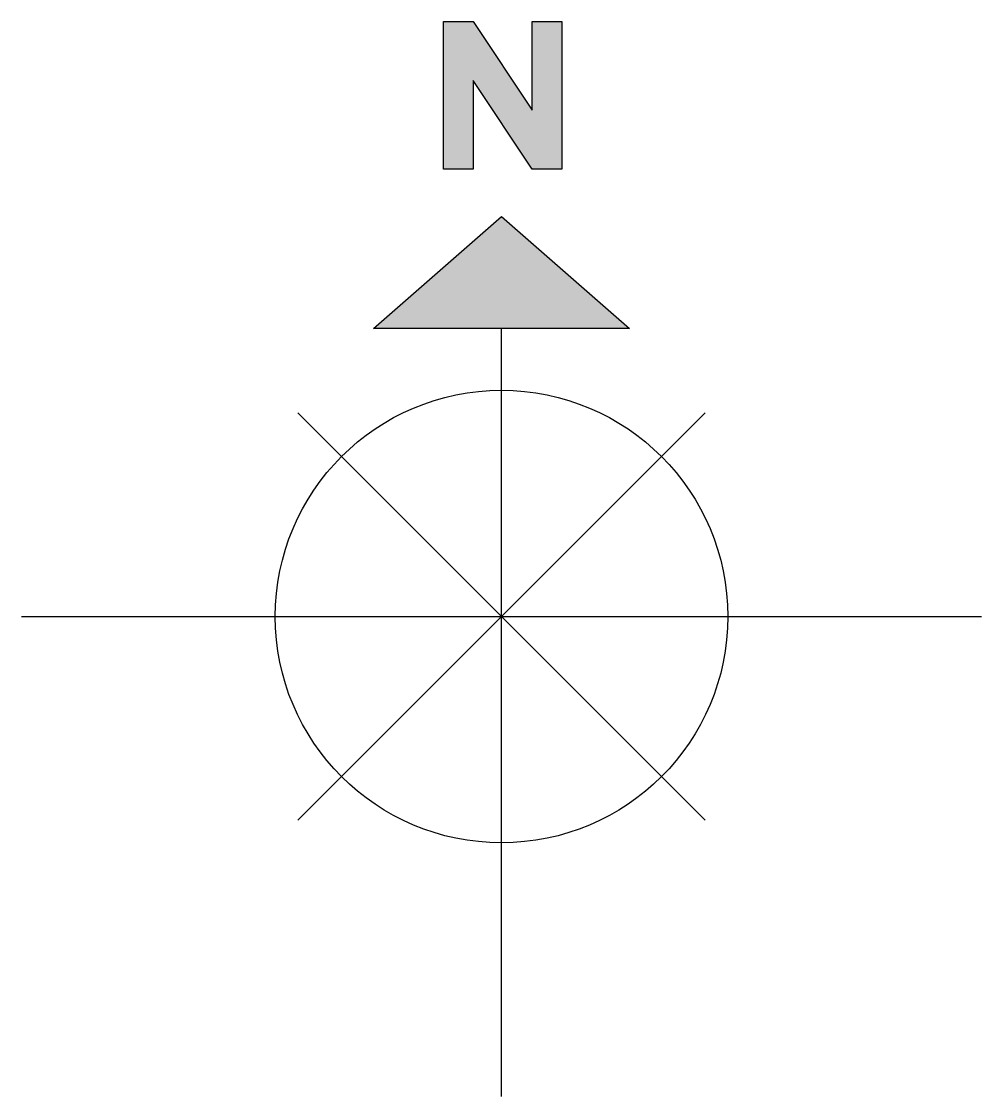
# Model space of a CAD drawing. Header units: millimetres. Extents: x 1167.67 to 1169.31, y -1305.07 to -1303.24.
import ezdxf

# ---------------------------------------------------------------- set-up
doc = ezdxf.new("R2010")
doc.units = ezdxf.units.MM
doc.header["$LTSCALE"] = 10
doc.layers.add('Símbolos_Gráficos', color=1, linetype='Continuous')

msp = doc.modelspace()

# ---------------------------------------------------------------- hatches: boundary and pattern name
at = {"layer": 'Símbolos_Gráficos'}
for points in [[(1168.4407, -1303.2397), (1168.3903, -1303.2397), (1168.3903, -1303.4917), (1168.4407, -1303.4917), (1168.4407, -1303.3405), (1168.5415, -1303.4917), (1168.5919, -1303.4917), (1168.5919, -1303.2397), (1168.5415, -1303.2397), (1168.5415, -1303.3909)], [(1168.4892, -1303.5724), (1168.271, -1303.7633), (1168.4892, -1303.7633), (1168.7073, -1303.7633)]]:
    msp.add_hatch(color=254, dxfattribs=at).paths.add_polyline_path(points)

# ---------------------------------------------------------------- linework, layer by layer
at = {"layer": 'Símbolos_Gráficos', "color": 4}
for p, q in [((1168.3903, -1303.2397), (1168.4407, -1303.2397)), ((1168.3903, -1303.4917), (1168.3903, -1303.2397)), ((1168.4407, -1303.2397), (1168.5415, -1303.3909)), ((1168.5415, -1303.2397), (1168.5919, -1303.2397)), ((1168.5415, -1303.3909), (1168.5415, -1303.2397)), ((1168.5919, -1303.2397), (1168.5919, -1303.4917)), ((1168.4407, -1303.3405), (1168.4407, -1303.4917)), ((1168.5415, -1303.4917), (1168.4407, -1303.3405)), ((1168.4407, -1303.4917), (1168.3903, -1303.4917)), ((1168.5919, -1303.4917), (1168.5415, -1303.4917)), ((1168.271, -1303.7633), (1168.4892, -1303.5724)), ((1168.4892, -1303.5724), (1168.7073, -1303.7633)), ((1168.7073, -1303.7633), (1168.271, -1303.7633)), ((1168.4892, -1305.0724), (1168.4892, -1303.7633)), ((1167.671, -1304.2542), (1169.3073, -1304.2542))]:
    msp.add_line(p, q, dxfattribs=at)
at = {"layer": 'Símbolos_Gráficos', "color": 3}
for p, q in [((1168.142, -1304.6013), (1168.8363, -1303.9071)), ((1168.8363, -1304.6013), (1168.142, -1303.9071))]:
    msp.add_line(p, q, dxfattribs=at)
at = {"layer": 'Símbolos_Gráficos', "color": 2}
msp.add_circle((1168.4892, -1304.2542), 0.3857, dxfattribs=at)

doc.saveas('drawing.dxf')
